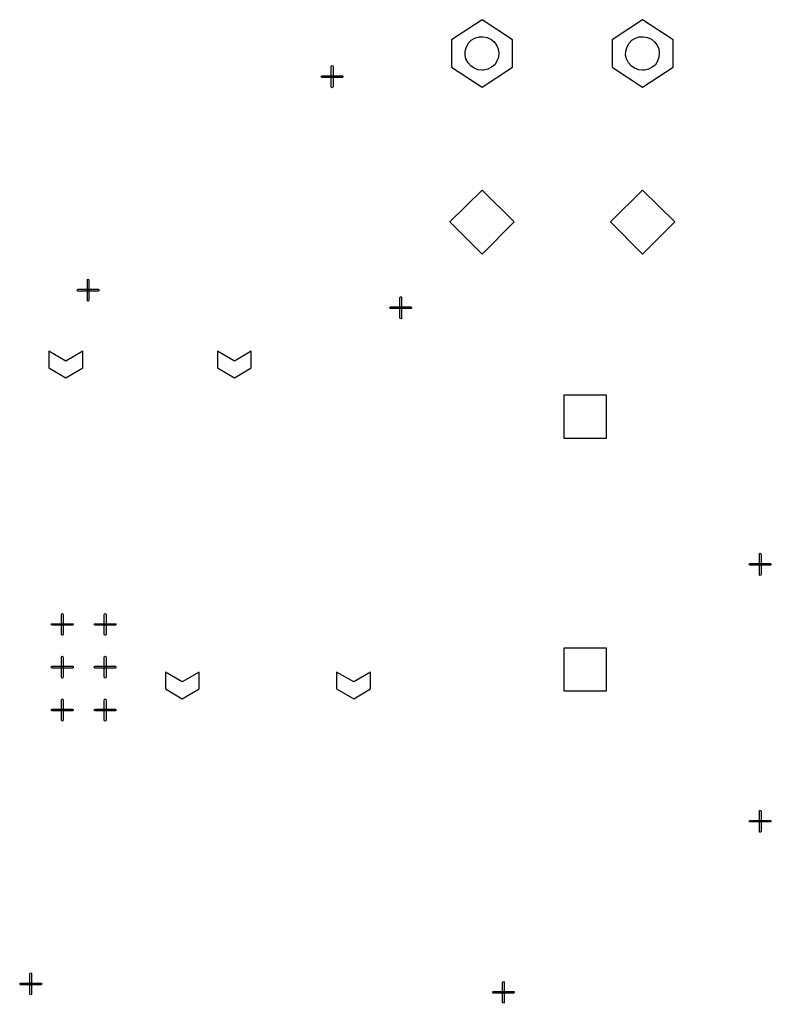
# Model space of a CAD drawing. Extents: x -658 to 530, y -320 to 521.
# Drawn here: x 304.4 to 367.4, y 71 to 153.5 of the extents above; entities that cross this region are included whole.
import ezdxf

# ---------------------------------------------------------------- set-up
doc = ezdxf.new("R2010")
doc.units = 0
doc.layers.add('1', color=1, linetype='CONTINUOUS')

msp = doc.modelspace()

# ---------------------------------------------------------------- linework, layer by layer
at = {"layer": '1'}
for p, q in [((343.15, 153.53), (340.6, 151.83)), ((345.7, 151.83), (343.15, 153.53)), ((356.63, 153.53), (354.08, 151.83)), ((359.18, 151.83), (356.63, 153.53)), ((342.25, 151.8), (342.55, 151.98)), ((342.55, 151.98), (342.9, 152.08)), ((342.9, 152.08), (343.23, 152.1)), ((343.23, 152.1), (343.58, 152.03)), ((343.58, 152.03), (343.9, 151.88)), ((355.73, 151.8), (356.03, 151.98)), ((356.03, 151.98), (356.35, 152.08)), ((356.35, 152.08), (356.7, 152.1)), ((356.7, 152.1), (357.05, 152.03)), ((357.05, 152.03), (357.38, 151.88)), ((340.6, 151.83), (340.6, 149.55)), ((341.75, 150.9), (341.85, 151.25)), ((341.85, 151.25), (342.03, 151.55)), ((342.03, 151.55), (342.25, 151.8)), ((343.9, 151.88), (344.18, 151.68)), ((344.18, 151.68), (344.38, 151.4)), ((344.38, 151.4), (344.5, 151.08)), ((345.7, 149.55), (345.7, 151.83)), ((354.08, 151.83), (354.08, 149.55)), ((355.23, 150.9), (355.33, 151.25)), ((355.33, 151.25), (355.5, 151.55)), ((355.5, 151.55), (355.73, 151.8)), ((357.38, 151.88), (357.63, 151.68)), ((357.63, 151.68), (357.85, 151.4)), ((357.85, 151.4), (357.98, 151.08)), ((359.18, 149.55), (359.18, 151.83)), ((341.73, 150.55), (341.75, 150.9)), ((341.8, 150.23), (341.73, 150.55)), ((344.53, 150.38), (344.4, 150.05)), ((344.5, 151.08), (344.55, 150.73)), ((344.55, 150.73), (344.53, 150.38)), ((355.2, 150.55), (355.23, 150.9)), ((355.28, 150.23), (355.2, 150.55)), ((358, 150.38), (357.88, 150.05)), ((357.98, 151.08), (358.03, 150.73)), ((358.03, 150.73), (358, 150.38)), ((330.5, 149.6), (330.53, 149.65)), ((330.5, 147.9), (330.5, 149.6)), ((330.53, 149.65), (330.58, 149.67)), ((330.58, 149.67), (330.63, 149.65)), ((330.63, 149.65), (330.65, 149.6)), ((330.65, 149.6), (330.65, 147.9)), ((340.6, 149.55), (343.15, 147.85)), ((341.98, 149.9), (341.8, 150.23)), ((342.2, 149.65), (341.98, 149.9)), ((342.48, 149.45), (342.2, 149.65)), ((343.15, 147.85), (345.7, 149.55)), ((343.95, 149.53), (343.65, 149.38)), ((344.23, 149.75), (343.95, 149.53)), ((344.4, 150.05), (344.23, 149.75)), ((354.08, 149.55), (356.63, 147.85)), ((355.45, 149.9), (355.28, 150.23)), ((355.68, 149.65), (355.45, 149.9)), ((355.95, 149.45), (355.68, 149.65)), ((356.63, 147.85), (359.18, 149.55)), ((357.43, 149.53), (357.13, 149.38)), ((357.7, 149.75), (357.43, 149.53)), ((357.88, 150.05), (357.7, 149.75)), ((329.65, 148.75), (329.68, 148.8)), ((329.68, 148.7), (329.65, 148.75)), ((329.68, 148.8), (329.73, 148.82)), ((329.73, 148.67), (329.68, 148.7)), ((329.73, 148.82), (331.43, 148.82)), ((331.43, 148.67), (329.73, 148.67)), ((331.43, 148.82), (331.48, 148.8)), ((331.48, 148.7), (331.43, 148.67)), ((331.48, 148.8), (331.5, 148.75)), ((331.5, 148.75), (331.48, 148.7)), ((342.8, 149.33), (342.48, 149.45)), ((343.15, 149.28), (342.8, 149.33)), ((343.3, 149.28), (343.15, 149.28)), ((343.65, 149.38), (343.3, 149.28)), ((356.28, 149.33), (355.95, 149.45)), ((356.63, 149.28), (356.28, 149.33)), ((356.78, 149.28), (356.63, 149.28)), ((357.13, 149.38), (356.78, 149.28)), ((330.53, 147.85), (330.5, 147.9)), ((330.58, 147.82), (330.53, 147.85)), ((330.63, 147.85), (330.58, 147.82)), ((330.65, 147.9), (330.63, 147.85)), ((343.15, 139.23), (340.45, 136.55)), ((345.85, 136.55), (343.15, 139.23)), ((356.63, 139.23), (353.93, 136.55)), ((359.33, 136.55), (356.63, 139.23)), ((340.45, 136.55), (343.15, 133.85)), ((343.15, 133.85), (345.85, 136.55)), ((353.93, 136.55), (356.63, 133.85)), ((356.63, 133.85), (359.33, 136.55)), ((310.03, 131.72), (310.08, 131.75)), ((310.03, 131.67), (310.03, 131.72)), ((310.03, 129.97), (310.03, 131.67)), ((310.08, 131.75), (310.13, 131.72)), ((310.13, 131.72), (310.15, 131.67)), ((310.15, 131.67), (310.15, 129.97)), ((309.18, 130.82), (309.2, 130.87)), ((309.2, 130.77), (309.18, 130.82)), ((309.2, 130.87), (309.25, 130.9)), ((309.25, 130.75), (309.2, 130.77)), ((309.25, 130.9), (310.93, 130.9)), ((310.93, 130.75), (309.25, 130.75)), ((310.93, 130.9), (310.98, 130.87)), ((310.98, 130.77), (310.93, 130.75)), ((310.98, 130.87), (311, 130.82)), ((311, 130.82), (310.98, 130.77)), ((310.03, 129.92), (310.03, 129.97)), ((310.08, 129.9), (310.03, 129.92)), ((310.13, 129.92), (310.08, 129.9)), ((310.15, 129.97), (310.13, 129.92)), ((336.25, 130.2), (336.28, 130.25)), ((336.25, 128.5), (336.25, 130.2)), ((336.28, 130.25), (336.33, 130.27)), ((336.33, 130.27), (336.38, 130.25)), ((336.38, 130.25), (336.4, 130.2)), ((336.4, 130.2), (336.4, 128.5)), ((335.4, 129.35), (335.43, 129.4)), ((335.43, 129.3), (335.4, 129.35)), ((335.43, 129.4), (335.48, 129.42)), ((335.48, 129.27), (335.43, 129.3)), ((335.48, 129.42), (337.18, 129.42)), ((337.18, 129.27), (335.48, 129.27)), ((337.18, 129.42), (337.23, 129.4)), ((337.23, 129.3), (337.18, 129.27)), ((337.23, 129.4), (337.23, 129.35)), ((337.23, 129.35), (337.23, 129.3)), ((336.28, 128.45), (336.25, 128.5)), ((336.33, 128.42), (336.28, 128.45)), ((336.38, 128.45), (336.33, 128.42)), ((336.4, 128.5), (336.38, 128.45)), ((308.23, 124.85), (306.8, 125.7)), ((306.8, 125.7), (306.8, 124.3)), ((309.65, 125.7), (308.23, 124.85)), ((309.65, 124.3), (309.65, 125.7)), ((322.38, 124.85), (320.95, 125.7)), ((320.95, 125.7), (320.95, 124.3)), ((323.78, 125.7), (322.38, 124.85)), ((323.78, 124.3), (323.78, 125.7)), ((306.8, 124.3), (308.23, 123.45)), ((308.23, 123.45), (309.65, 124.3)), ((320.95, 124.3), (322.38, 123.45)), ((322.38, 123.45), (323.78, 124.3)), ((353.6, 122), (350.03, 122)), ((350.03, 122), (350.03, 118.4)), ((353.6, 118.4), (353.6, 122)), ((350.03, 118.4), (353.6, 118.4)), ((366.43, 108.65), (366.45, 108.7)), ((366.43, 106.95), (366.43, 108.65)), ((366.45, 108.7), (366.5, 108.73)), ((366.5, 108.73), (366.55, 108.7)), ((366.55, 108.7), (366.58, 108.65)), ((366.58, 108.65), (366.58, 106.95)), ((365.58, 107.8), (365.6, 107.85)), ((365.6, 107.75), (365.58, 107.8)), ((365.6, 107.85), (365.65, 107.88)), ((365.65, 107.73), (365.6, 107.75)), ((365.65, 107.88), (367.35, 107.88)), ((367.35, 107.73), (365.65, 107.73)), ((367.35, 107.88), (367.4, 107.85)), ((367.4, 107.75), (367.35, 107.73)), ((367.4, 107.85), (367.43, 107.8)), ((367.43, 107.8), (367.4, 107.75)), ((366.45, 106.9), (366.43, 106.95)), ((366.5, 106.88), (366.45, 106.9)), ((366.55, 106.9), (366.5, 106.88)), ((366.58, 106.95), (366.55, 106.9)), ((307.85, 103.6), (307.88, 103.65)), ((307.85, 101.92), (307.85, 103.6)), ((307.88, 103.65), (307.93, 103.67)), ((307.93, 103.67), (307.98, 103.65)), ((307.98, 103.65), (308, 103.6)), ((308, 103.6), (308, 101.92)), ((311.45, 103.6), (311.48, 103.65)), ((311.45, 101.92), (311.45, 103.6)), ((311.48, 103.65), (311.53, 103.67)), ((311.53, 103.67), (311.58, 103.65)), ((311.58, 103.65), (311.6, 103.6)), ((311.6, 103.6), (311.6, 101.92)), ((307, 102.77), (307.03, 102.82)), ((307.03, 102.72), (307, 102.77)), ((307.03, 102.82), (307.08, 102.82)), ((307.08, 102.7), (307.03, 102.72)), ((307.08, 102.82), (308.78, 102.82)), ((308.78, 102.7), (307.08, 102.7)), ((308.78, 102.82), (308.83, 102.82)), ((308.83, 102.72), (308.78, 102.7)), ((308.83, 102.82), (308.85, 102.77)), ((308.85, 102.77), (308.83, 102.72)), ((310.6, 102.77), (310.63, 102.82)), ((310.63, 102.72), (310.6, 102.77)), ((310.63, 102.82), (310.68, 102.82)), ((310.68, 102.7), (310.63, 102.72)), ((310.68, 102.82), (312.38, 102.82)), ((312.38, 102.7), (310.68, 102.7)), ((312.38, 102.82), (312.43, 102.82)), ((312.43, 102.72), (312.38, 102.7)), ((312.43, 102.82), (312.45, 102.77)), ((312.45, 102.77), (312.43, 102.72)), ((307.88, 101.87), (307.85, 101.92)), ((307.93, 101.85), (307.88, 101.87)), ((307.98, 101.87), (307.93, 101.85)), ((308, 101.92), (307.98, 101.87)), ((311.48, 101.87), (311.45, 101.92)), ((311.53, 101.85), (311.48, 101.87)), ((311.58, 101.87), (311.53, 101.85)), ((311.6, 101.92), (311.58, 101.87)), ((353.6, 100.78), (350.03, 100.78)), ((350.03, 100.78), (350.03, 97.18)), ((353.6, 97.18), (353.6, 100.78)), ((307.85, 100.02), (307.88, 100.07)), ((307.85, 98.32), (307.85, 100.02)), ((307.88, 100.07), (307.93, 100.1)), ((307.93, 100.1), (307.98, 100.07)), ((307.98, 100.07), (308, 100.02)), ((308, 100.02), (308, 98.32)), ((311.45, 100.02), (311.48, 100.07)), ((311.45, 98.32), (311.45, 100.02)), ((311.48, 100.07), (311.53, 100.1)), ((311.53, 100.1), (311.58, 100.07)), ((311.58, 100.07), (311.6, 100.02)), ((311.6, 100.02), (311.6, 98.32)), ((307, 99.17), (307.03, 99.22)), ((307.03, 99.12), (307, 99.17)), ((307.03, 99.22), (307.08, 99.25)), ((307.08, 99.1), (307.03, 99.12)), ((307.08, 99.25), (308.78, 99.25)), ((308.78, 99.1), (307.08, 99.1)), ((308.78, 99.25), (308.83, 99.22)), ((308.83, 99.12), (308.78, 99.1)), ((308.83, 99.22), (308.85, 99.17)), ((308.85, 99.17), (308.83, 99.12)), ((310.6, 99.17), (310.63, 99.22)), ((310.63, 99.12), (310.6, 99.17)), ((310.63, 99.22), (310.68, 99.25)), ((310.68, 99.1), (310.63, 99.12)), ((310.68, 99.25), (312.38, 99.25)), ((312.38, 99.1), (310.68, 99.1)), ((312.38, 99.25), (312.43, 99.22)), ((312.43, 99.12), (312.38, 99.1)), ((312.43, 99.22), (312.45, 99.17)), ((312.45, 99.17), (312.43, 99.12)), ((307.88, 98.27), (307.85, 98.32)), ((308, 98.32), (307.98, 98.27)), ((311.48, 98.27), (311.45, 98.32)), ((311.6, 98.32), (311.58, 98.27)), ((318, 97.93), (316.58, 98.75)), ((316.58, 98.75), (316.58, 97.35)), ((319.4, 98.75), (318, 97.93)), ((319.4, 97.35), (319.4, 98.75)), ((332.38, 97.93), (330.95, 98.75)), ((330.95, 98.75), (330.95, 97.35)), ((333.78, 98.75), (332.38, 97.93)), ((333.78, 97.35), (333.78, 98.75)), ((307.93, 98.25), (307.88, 98.27)), ((307.98, 98.27), (307.93, 98.25)), ((311.53, 98.25), (311.48, 98.27)), ((311.58, 98.27), (311.53, 98.25)), ((316.58, 97.35), (318, 96.5)), ((318, 96.5), (319.4, 97.35)), ((330.95, 97.35), (332.38, 96.5)), ((332.38, 96.5), (333.78, 97.35)), ((350.03, 97.18), (353.6, 97.18)), ((307.85, 96.42), (307.88, 96.47)), ((307.85, 94.72), (307.85, 96.42)), ((307.88, 96.47), (307.93, 96.5)), ((307.93, 96.5), (307.98, 96.47)), ((307.98, 96.47), (308, 96.42)), ((308, 96.42), (308, 94.72)), ((311.45, 96.42), (311.48, 96.47)), ((311.45, 94.72), (311.45, 96.42)), ((311.48, 96.47), (311.53, 96.5)), ((311.53, 96.5), (311.58, 96.47)), ((311.58, 96.47), (311.6, 96.42)), ((311.6, 96.42), (311.6, 94.72)), ((307, 95.57), (307.03, 95.62)), ((307.03, 95.52), (307, 95.57)), ((307.03, 95.62), (307.08, 95.65)), ((307.08, 95.5), (307.03, 95.52)), ((307.08, 95.65), (308.78, 95.65)), ((308.78, 95.5), (307.08, 95.5)), ((308.78, 95.65), (308.83, 95.62)), ((308.83, 95.52), (308.78, 95.5)), ((308.83, 95.62), (308.85, 95.57)), ((308.85, 95.57), (308.83, 95.52)), ((310.6, 95.57), (310.63, 95.62)), ((310.63, 95.52), (310.6, 95.57)), ((310.63, 95.62), (310.68, 95.65)), ((310.68, 95.5), (310.63, 95.52)), ((310.68, 95.65), (312.38, 95.65)), ((312.38, 95.5), (310.68, 95.5)), ((312.38, 95.65), (312.43, 95.62)), ((312.43, 95.52), (312.38, 95.5)), ((312.43, 95.62), (312.45, 95.57)), ((312.45, 95.57), (312.43, 95.52)), ((307.88, 94.67), (307.85, 94.72)), ((307.93, 94.65), (307.88, 94.67)), ((307.98, 94.67), (307.93, 94.65)), ((308, 94.72), (307.98, 94.67)), ((311.48, 94.67), (311.45, 94.72)), ((311.53, 94.65), (311.48, 94.67)), ((311.58, 94.67), (311.53, 94.65)), ((311.6, 94.72), (311.58, 94.67)), ((366.43, 87.08), (366.45, 87.13)), ((366.43, 85.38), (366.43, 87.08)), ((366.45, 87.13), (366.5, 87.15)), ((366.5, 87.15), (366.55, 87.13)), ((366.55, 87.13), (366.58, 87.08)), ((366.58, 87.08), (366.58, 85.38)), ((365.58, 86.23), (365.6, 86.28)), ((365.6, 86.18), (365.58, 86.23)), ((365.6, 86.28), (365.65, 86.3)), ((365.65, 86.18), (365.6, 86.18)), ((365.65, 86.3), (367.35, 86.3)), ((367.35, 86.18), (365.65, 86.18)), ((367.35, 86.3), (367.4, 86.28)), ((367.4, 86.18), (367.35, 86.18)), ((367.4, 86.28), (367.43, 86.23)), ((367.43, 86.23), (367.4, 86.18)), ((366.45, 85.33), (366.43, 85.38)), ((366.5, 85.33), (366.45, 85.33)), ((366.55, 85.33), (366.5, 85.33)), ((366.58, 85.38), (366.55, 85.33)), ((305.23, 73.48), (305.28, 73.5)), ((305.28, 73.5), (305.33, 73.48)), ((305.2, 73.43), (305.23, 73.48)), ((305.2, 71.73), (305.2, 73.43)), ((305.33, 73.48), (305.35, 73.43)), ((305.35, 73.43), (305.35, 71.73)), ((344.88, 72.7), (344.9, 72.75)), ((344.88, 71.03), (344.88, 72.7)), ((344.9, 72.75), (344.95, 72.78)), ((344.95, 72.78), (345, 72.75)), ((345, 72.75), (345, 72.7)), ((345, 72.7), (345, 71.03)), ((304.35, 72.58), (304.38, 72.63)), ((304.38, 72.53), (304.35, 72.58)), ((304.38, 72.63), (304.43, 72.65)), ((304.43, 72.5), (304.38, 72.53)), ((304.43, 72.65), (306.13, 72.65)), ((306.13, 72.5), (304.43, 72.5)), ((306.13, 72.65), (306.18, 72.63)), ((306.18, 72.53), (306.13, 72.5)), ((306.18, 72.63), (306.2, 72.58)), ((306.2, 72.58), (306.18, 72.53)), ((344.03, 71.88), (344.05, 71.93)), ((344.05, 71.83), (344.03, 71.88)), ((344.05, 71.93), (344.1, 71.93)), ((344.1, 71.93), (345.8, 71.93)), ((345.8, 71.93), (345.85, 71.93)), ((345.85, 71.93), (345.85, 71.88)), ((345.85, 71.88), (345.85, 71.83)), ((305.23, 71.68), (305.2, 71.73)), ((305.28, 71.65), (305.23, 71.68)), ((305.33, 71.68), (305.28, 71.65)), ((305.35, 71.73), (305.33, 71.68)), ((344.1, 71.8), (344.05, 71.83)), ((345.8, 71.8), (344.1, 71.8)), ((344.9, 70.98), (344.88, 71.03)), ((345, 71.03), (345, 70.98)), ((345.85, 71.83), (345.8, 71.8)), ((344.95, 70.95), (344.9, 70.98)), ((345, 70.98), (344.95, 70.95))]:
    msp.add_line(p, q, dxfattribs=at)

doc.saveas('drawing.dxf')
